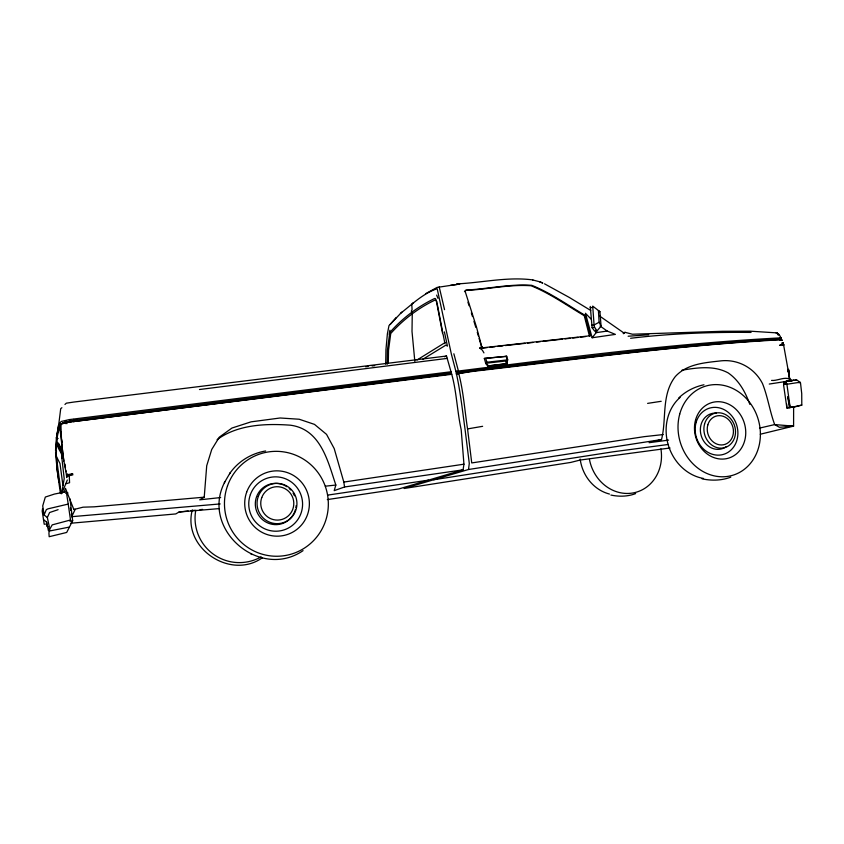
<?xml version="1.0" encoding="UTF-8"?>
<svg xmlns="http://www.w3.org/2000/svg" width="844" height="844" viewBox="0 0 844 844"><rect width="100%" height="100%" fill="white"/><g stroke="black" fill="none" stroke-linecap="round" stroke-linejoin="round"><path stroke-width="1.27" d="M760.265 434.238L793.592 426.114L793.624 406.608L786.882 407.968L783.58 384.938L783.96 381.857L792.484 380.655M385.697 364.186L385.94 349.764L387.396 333.76L388.989 325.615L401.839 312.101M387.196 364.313L387.438 350.091L389.749 332.589C402.124 318.452 417.664 306.625 434.618 298.502L435.441 298.586L436.337 300.802L442.625 333.654M388.303 363.11L388.525 350.249L390.751 333.486C403.179 319.57 418.582 307.817 435.462 299.842L436.854 301.751M601.076 326.174L599.926 311.689L592.71 306.098L594.081 324.961L594.566 327.324L597.067 330.869L601.076 326.174L599.113 322.25L598.428 310.697L599.926 311.689M64.956 404.445L66.359 403.168L73.998 402.029L446.518 356.02L451.74 374.303C456.752 392.407 457.142 411.661 461.193 429.68L463.947 464.189L463.071 469.834L398.959 488.919L327.324 499.585M668.596 440.114L649.11 442.689L661.527 439.555C666.771 418.814 661.105 394.739 675.348 376.519C687.005 363.68 705.236 362.688 721.346 360.821C738.5 359.143 754.715 368.3 762.501 383.577C767.84 397.007 769.728 411.144 774.676 424.574L779.434 427.296L793.592 426.114M599.609 316.025L623.716 332.842L623.357 333.697L625.077 332.346L623.431 333.053L625.077 332.346L632.462 334.224L722.496 331.291L750.137 331.175L776.617 332.863C779.36 334.235 781.407 337.178 780.753 339.647L781.892 340.227L779.74 338.919C672.046 344.879 565.037 359.249 458.007 372.183L455.887 371.349L451.413 354.311L437.181 288.722C423.034 293.417 412.02 304.441 400.446 313.409M59.017 482.388C56.01 463.103 53.383 442.636 60.958 424.026L69.282 422.063L451.74 374.303M220.674 497.549L199.733 499.827L204.227 497.179L206.717 465.73L211.738 449.472L219.303 437.171L231.973 428.035L251.101 421.842L280.124 417.991L299.187 419.236L314.485 424.384L326.544 434.375L334.213 448.586L343.814 482.072L344.552 486.977L334.192 490.659L335.838 485.047C327.788 460.866 320.52 429.121 290.325 425.186C265.67 423.382 237.681 424.543 217.108 439.65M62.699 423.582L65.726 421.884L65.663 422.707L70.274 421.81L70.231 420.998L62.699 423.582L62.794 422.738L65.726 421.884L76.772 420.006L450.896 373.037M58.816 423.815L60.705 408.707L61.886 407.705M670.03 447.985L580.176 460.043L570.734 462.428L404.086 488.486L468.515 469.496L469.285 463.409L465.065 429.427C462.396 410.184 460.286 390.477 455.887 371.349C563.94 357.835 672.214 343.55 781.027 337.843L779.74 338.919L781.892 339.921L779.845 339.372L780.542 338.528M597.067 330.869L594.661 331.175L592.119 327.641L590.272 306.425M444.967 343.73L443.068 334.256M192.284 509.934C182.198 547.999 230.56 580.429 262.389 557.747M42.58 508.478L42.2 511.053L44.204 524.24L45.502 524.113M65.684 423.614L66.085 421.114M58.616 425.007L56.464 438.131L57.192 439.07M389.242 334.34L389.917 330.183M58.595 425.102L56.411 437.93L55.525 450.527L56.537 451.202M487.79 365.969L505.809 363.69L506.294 360.937L507.392 360.799L507.698 359.861L506.738 356.305L484.329 358.436L485.701 363.258L487.79 365.969L506.854 363.796L507.392 360.799L506.115 356.179M67.499 473.885L66.76 477.577L65.779 470.245M61.696 493.318L64.197 478.622L61.739 456.973L62.403 455.76L61.791 450.875L57.793 442.678C55.757 448.08 63.131 452.458 61.897 458.239L62.678 455.465M61.907 493.191L67.33 479.983M780.12 337.727L779.74 338.919L781.027 337.843M64.292 491.915L65.473 488.338L73.85 509.512L75.232 509.291L71.698 516.686L220.189 503.931M224.926 481.713C199.87 528.808 259.541 580.566 303.059 550.636M782.504 343.993L783.38 343.983L782.715 344.943L779.561 345.365L782.504 343.993L782.979 342.717L782.082 342.717L782.715 344.943L783.654 345.069L782.894 345.365L782.462 343.17L783.105 342.864L783.654 345.069L782.715 344.468C784.203 343.35 782.304 341.904 783.612 344.985L789.995 380.422M783.58 384.938L785.321 381.646L790.585 380.116M58.669 443.459L58.247 446.022L60.99 451.614L61.886 451.213L61.791 449.894L60.873 450.306L60.99 451.614M44.078 514.946L46.336 509.628L48.002 508.837L68.216 504.079L66.307 491.683L54.438 494.067L45.323 497.053L42.727 505.883L44.078 514.946L47.327 517.52L49.342 526.74L48.446 530.739L46.547 522.035L43.477 519.609M47.327 517.52L49.606 512.519L58.109 509.671M788.001 371.75L788.496 369.44L787.674 369.44L788.001 371.75L788.887 371.887L787.747 369.967L788.507 369.566L789.594 378.819L790.849 380.19L789.446 379.135L788.518 369.598M70.01 498.888L72.668 520.716L66.687 532.448L49.174 536.71L48.92 532.912L49.849 529.04L52.222 524.873L70.506 519.988L68.216 504.079M70.506 519.988L69.862 521.17L72.668 520.716M229.6 473.737C237.776 461.541 251.217 453.407 265.638 450.97M224.304 482.8L230.328 472.471M63.754 461.014L59.65 426.009L60.958 424.026C61.127 440.051 62.625 456.077 65.927 471.775M788.496 369.44L787.863 370.368L788.686 370.368M390.202 324.434L396.237 317.481M592.15 337.758L596.17 332.652L607.216 331.059L615.381 334.382L592.15 337.758L585.43 313.261L591.285 319.285M464.464 291.623L466.088 290.03C487.969 288.996 509.829 283.763 531.752 285.314C550.721 292.889 567.516 305 585.05 315.308L590.272 335.754L589.471 336.134L584.259 315.709C566.757 305.412 549.982 293.322 531.045 285.757C509.143 284.217 487.304 289.45 465.466 290.473M67.256 476.174L68.775 474.486L72.563 473.695L72.858 474.845L67.256 476.174L66.602 475.119L68.775 474.486L69.271 475.552L69.567 482.726L66.243 483.665M61.464 424.036L62.794 422.738M413.338 302.658L411.767 304.114L412.083 309.653L411.344 311.077L412.252 314.063L412.009 331.428L414.826 361.348M485.701 363.258L488.275 365.684L485.701 363.258L486.872 362.245L507.698 359.861M678.755 397.967C685.676 391.278 694.559 386.71 703.97 384.78M780.046 340.1L781.892 340.227L780.046 340.1L781.164 338.106L779.845 339.372M416.989 360.008L445.126 342.558M422.949 359.185L445.885 345.133L447.436 346.093L444.419 331.903M425.513 293.744L437.108 287.414L459.78 284.027L450.559 285.325M188.212 510.989L179.055 512.002L175.774 513.933L70.696 523.248M69.271 475.552L72.563 473.695M483.939 352.897L482.325 350.133L479.73 348.066L481.808 346.895L476.459 326.966L465.086 291.169M590.272 335.754L482.631 347.812L481.808 346.895L481.143 347.264L481.966 348.182L487.178 347.601M479.075 338.381L481.966 348.182L482.631 347.812L479.73 348.066M599.113 322.25L594.081 324.961L591.633 325.288M75.907 421.325L451.118 373.892M73.85 509.512L83.028 507.181L94.19 506.822L204.227 497.179M584.259 315.709L585.05 315.308M780.711 339.351C677.669 345.386 575.102 358.974 472.608 371.001L456.214 373.924L473.41 371.318C575.819 359.512 678.101 345.228 781.122 339.763L780.415 338.655M787.927 370.875L788.707 370.527L787.747 369.967M59.091 444.25L58.183 444.651L60.873 450.306L61.454 449.156L59.228 444.598M799.078 382.849L800.249 382.385L800.523 383.007L801.726 393.599L801.8 405.099L793.466 407.262M795.09 380.359L796.525 379.8L800.249 382.385M55.546 452.869L56.305 453.365L55.546 452.869L55.989 456.203L55.809 452.774M444.493 356.748L446.518 356.02M730.777 477.155C721.662 480.626 711.576 480.869 702.102 478.843M791.007 381.003L794.246 380.043L785.321 381.646L785.479 384.284M635.637 493.603C627.767 496.641 619.085 496.799 610.887 495.059M792.537 406.882L793.624 406.608M759.505 428.119L774.676 424.574L793.065 426.093M798.688 382.448L785.606 384.442L783.96 381.857M468.515 469.496L661.527 439.555M786.893 384.178L785.669 381.994L784.698 382.163L786.893 384.178L790.153 407.599L786.882 407.968L786.65 404.023M455.887 371.349L458.693 373.375C463.493 391.584 464.706 410.564 467.555 428.91L482.631 426.315M433.721 479.751L612.596 451.878L668.395 444.45M69.377 527.078L49.374 531.034L48.889 528.798M769.253 384.052L787.104 381.298M76.941 420.787L70.274 421.81L76.772 420.006L77.12 421.145M647.622 403.379L661.19 401.301M65.716 493.276L67.963 492.928M343.814 482.072L463.947 464.189M327.62 495.122L428.425 480.152M344.552 486.977L463.071 469.834M801.8 405.099L790.153 407.599L787.8 396.68L789.34 407.726M771.564 380.412C777.577 381.161 785.817 375.569 791.05 380.095L789.087 378.639M590.104 307.743L592.551 307.416M681.994 370.178C697.26 367.699 713.866 365.188 728.119 372.869C739.112 380.391 745.41 392.143 749.841 404.36M592.119 327.641L594.566 327.324M199.479 389.517L447.478 358.362M451.076 371.75L69.166 419.616L61.222 421.472L59.597 423.382L56.411 437.93L58.12 438.521M365.558 366.76L368.163 366.433M372.077 365.948L374.694 365.631M630.605 338.275C670.537 333.486 710.859 332.008 751.065 332.43M486.344 363.194L506.294 360.937L506.854 363.796L505.809 363.69M489.784 347.306L494.985 346.726M497.591 346.43L502.802 345.85M505.398 345.555L524.926 343.371M527.532 343.075L532.743 342.495M536.647 342.063L540.508 341.62M543.093 341.335L562.42 339.161M564.995 338.877L570.143 338.296M572.728 338.011L577.876 337.431M580.45 337.146L585.609 336.566M663.184 434.565L644.172 436.664L471.743 462.934L467.555 428.91M190.818 510.694L194.742 510.261M199.975 509.681L202.592 509.386M325.362 486.186L335.838 485.047M484.329 358.436L506.738 356.305M48.076 526.361L46.958 526.466L46.547 522.035M456.741 283.901C482.051 282.751 507.518 276.537 532.891 279.923M179.055 512.002L219.387 508.584M628.136 336.228L648.793 334.783M795.227 379.768L796.525 379.8M59.65 426.009L60.325 429.016M60.451 430.007L59.935 426.041M532.648 279.934L539.59 281.759M251.006 554.149L252.177 554.529M777.588 333.707L778.506 334.024L775.858 332.8M544.507 283.816L569.341 297.468L590.747 310.465M600.084 326.037L607.216 331.059M782.462 343.17L783.633 345.048L783.464 344.152M436.654 295.115L437.941 298.291M467.935 302.205L469.095 305.739M471.353 312.913L472.471 316.521M473.948 321.342L475.805 327.366M477.261 332.262L478.348 335.933M485.817 358.542L486.872 362.245M595.526 330.331L596.17 332.652M453.861 353.773L458.366 370.811L458.123 373.048M439.196 286.907L444.556 309.653M783.38 343.983L783.58 344.901M442.805 332.969L437.055 302.954M60.399 493.202L56.78 467.681L56.348 454.663M73.502 419.405L73.903 421.989M66.476 421.156L66.866 423.741M70.379 508.025L70.759 510.504M71.318 514.218L71.698 516.686M56.727 440.357L57.276 443.986M62.91 485.374L60.008 463.578L56.253 456.108L61.253 493.824M60.61 431.221L61.264 436.084M61.739 439.745L62.066 442.172M64.977 464.137L65.463 467.798M481.808 346.895L481.966 348.182M506.495 360.768L506.79 364.566M506.864 360.346L507.138 364.165M726.019 446.771A18.346 16.004 72.6 0 1 701.185 435.588A18.346 16.004 72.6 0 1 716.239 413.106M703.537 478.474A45.745 40.037 72.7 0 1 668.153 444.598A45.745 40.037 72.7 0 1 680.116 397.376M295.432 509.628A20.657 20.425 77.5 0 1 270.534 523.934A20.657 20.425 77.5 0 1 255.911 498.909A20.657 20.425 77.5 0 1 280.419 483.918M281.379 484.182A20.657 20.425 77.5 0 1 283.278 484.846M284.196 485.237A20.657 20.425 77.5 0 1 286.823 486.703M289.207 488.528A20.657 20.425 77.5 0 1 290.652 489.942M293.079 493.139A20.657 20.425 77.5 0 1 294.472 495.818M296.128 505.661A20.657 20.425 77.5 0 1 295.875 507.666M660.905 448.818A40.185 36.049 73.3 0 1 632.082 493.107A40.185 36.049 73.3 0 1 589.45 459.442M609.452 494.046A39.552 35.585 73.4 0 1 580.176 459.073M261.176 556.861A44.563 44.384 -68.1 0 1 195.776 510.166M776.934 333.011L778.4 335.047L776.617 332.863L778.78 334.467L776.934 333.011M542.671 283.046L539.78 281.769L542.671 283.046M696.078 422.538A24.159 21.079 72.6 0 0 721.367 454.884A24.159 21.079 72.6 0 0 732.138 416.335A24.159 21.079 72.6 0 0 696.078 422.538M695.561 419.964A29.012 25.288 72.6 0 0 725.945 458.767A29.012 25.288 72.6 0 0 738.806 412.452A29.012 25.288 72.6 0 0 695.561 419.964M707.81 424.922A14.823 12.924 72.6 0 0 723.276 444.809A14.823 12.924 72.6 0 0 729.923 421.177A14.823 12.924 72.6 0 0 707.81 424.922M704.571 423.983A17.893 15.603 72.6 0 0 723.266 447.974A17.893 15.603 72.6 0 0 731.263 419.436A17.893 15.603 72.6 0 0 704.571 423.983M679.715 414.13A46.599 40.628 72.6 0 0 728.762 476.227A46.599 40.628 72.6 0 0 749.113 401.712A46.599 40.628 72.6 0 0 679.715 414.13M250.383 494.595A27.198 26.902 77.5 0 0 280.303 530.834A27.198 26.902 77.5 0 0 296.307 486.682A27.198 26.902 77.5 0 0 250.383 494.595M246.659 492.2A32.684 32.315 77.2 0 0 282.666 535.708A32.684 32.315 77.2 0 0 301.804 482.62A32.684 32.315 77.2 0 0 246.659 492.2M261.767 497.559A16.701 16.511 77.1 0 0 280.081 519.872A16.701 16.511 77.1 0 0 289.967 492.78A16.701 16.511 77.1 0 0 261.767 497.559M258.275 496.472A20.161 19.939 77.2 0 0 280.398 523.385A20.161 19.939 77.2 0 0 292.309 490.68A20.161 19.939 77.2 0 0 258.275 496.472M227.5 485.88A52.486 51.906 77.3 0 0 285.683 555.457A52.486 51.906 77.3 0 0 316.004 470.055A52.486 51.906 77.3 0 0 227.5 485.88"/></g></svg>
